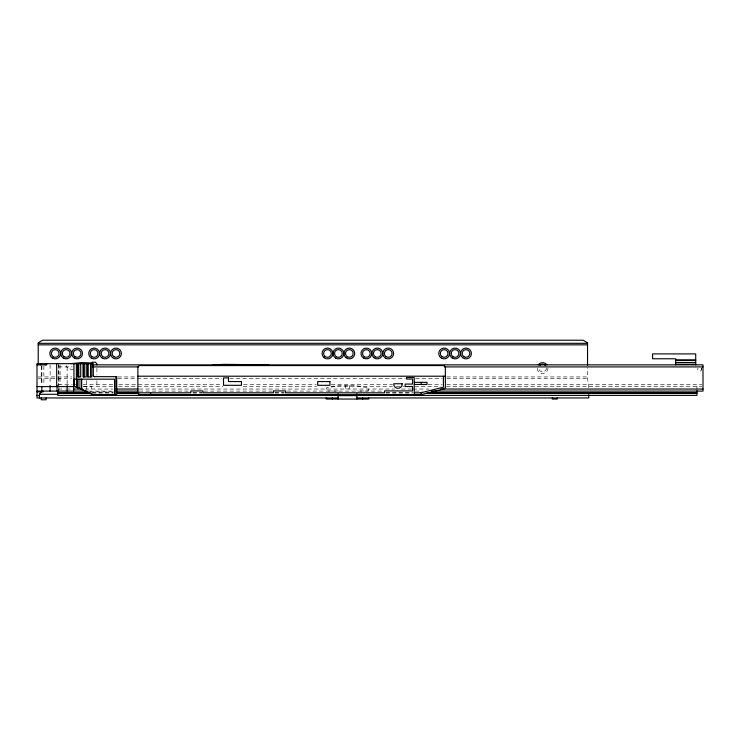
<?xml version="1.0" encoding="UTF-8"?>
<svg xmlns="http://www.w3.org/2000/svg" width="740" height="740" viewBox="0 0 740 740"><rect width="100%" height="100%" fill="white"/><g stroke="black" fill="none" stroke-linecap="round" stroke-linejoin="round"><path stroke-width="0.56" stroke-dasharray="3.7 2.78" d="M701.576 369.528L701.39 368.335M58.386 366.911L72.261 366.911M73.399 369.464L71.077 369.464L66.258 366.679L66.258 365.449M38.212 376.928L71.678 376.928M117.845 376.928L137.464 376.928M446.747 376.928L587.541 376.928M38.212 378.454L71.678 378.454M117.845 378.454L221.713 378.454M229.788 378.454L405.206 378.454M415.593 378.454L442.132 378.454M446.747 378.454L587.541 378.454M58.386 384.3L71.576 384.3M72.724 384.3L76.192 384.3M83.121 384.3L113.127 384.3M118.9 384.3L221.639 384.3M243.571 384.3L316.295 384.3M331.298 384.3L392.478 384.3M428.266 384.3L442.122 384.3M446.738 384.3L701.844 384.3M83.093 386.363L113.146 386.363M118.465 386.363L222.971 386.363M243.229 386.363L316.6 386.363M331.021 386.363L392.45 386.363M396.344 386.363L404.456 386.363M414.835 386.363L440.763 386.363M446.544 386.363L701.844 386.363M83.759 386.483L91.686 386.483L91.686 391.09M58.386 389.036L65.324 389.036M66.48 389.036L72.252 389.036M84.961 389.036L112.683 389.036M139.259 389.036L394.559 389.036M401.487 389.036L411.884 389.036M413.04 389.036L429.219 389.036M338.097 390.961L327.922 390.961L326.248 390.359L326.248 387.927L340.03 385.494L354.996 385.494L368.788 387.927L368.788 390.359L367.114 390.961L356.939 390.961M88.245 391.09L112.683 391.099M139.259 391.099L190.088 391.099M203.944 391.099L272.107 391.099M287.018 391.09L383.006 391.099M415.344 391.09L422.281 391.099M90.095 391.876L113.183 391.876M92.343 392.82L113.146 392.82M192.909 392.82L202.159 392.82M274.984 392.82L284.234 392.82M385.966 392.82L412.55 392.82M92.343 392.949L113.146 392.949M192.909 392.949L202.159 392.949M274.984 392.949L284.234 392.949M385.966 392.949L412.55 392.949M696.923 386.363L696.923 389.545M588.763 387.668L588.763 383.45L587.541 379.713L587.541 367.762M96.912 368.243L96.912 375.041M96.912 380.702L96.912 386.363M86.478 380.369L86.478 389.286M67.118 367.179L67.118 384.254M60.069 364.811L60.069 384.31M58.876 364.848L58.876 385.346M58.876 386.483L58.876 389.934M58.386 363.664L58.386 389.943M50.107 364.802L50.107 384.226M43.873 365.958L43.873 384.31M41.865 365.939L41.865 385.337M41.616 365.949L41.616 384.226M701.233 368.076A1.943 1.943 0 0 1 700.956 370.666A1.943 1.943 0 0 1 698.357 370.666A1.943 1.943 0 0 1 698.088 368.076M546.407 368.058A3.829 3.829 0 0 1 542.577 371.887A3.829 3.829 0 0 1 538.748 368.058M349.003 385.494A2.127 2.127 0 0 1 349.021 388.509A2.127 2.127 0 0 1 346.006 388.509A2.127 2.127 0 0 1 346.024 385.494M547.989 368.058A5.411 5.411 0 0 1 542.577 373.46A5.411 5.411 0 0 1 537.166 368.058"/><path stroke-width="1.11" d="M338.097 397.954L37 397.954L37 363.664L93.333 363.664L93.323 375.448A1.184 1.147 90 0 0 93.416 375.92A1.23 1.184 89.3 0 0 93.869 376.466A1.276 1.23 88.4 0 0 94.304 376.642L116.726 376.669L116.726 394.503L92.602 394.503A166.759 9.981 24.1 0 0 81.687 389.462L77.247 387.584L77.247 379.185M41.495 391.876L39.433 393.939L39.433 397.954M71.031 363.664L81.391 362.591L92.158 362.952L92.158 362.221L95.34 362.221L96.875 363.766L96.912 364.848M212.491 364.848L224.646 364.348L268.639 364.848M38.212 343.314L587.541 343.314M38.212 344.84L587.541 344.84M675.657 359.982L695.711 359.982M675.657 360.371L695.711 360.371M675.657 362.471L695.711 362.471M675.657 364.237L695.711 364.237M37 364.875L46.722 364.875L46.722 363.664M92.398 364.848L703 364.848L703 391.099L431.522 391.099M92.435 366.911L138.472 366.911M444.407 366.911L703 366.911M137.871 376.207L445.351 376.207M37 386.604L75.767 386.604A169.719 10.166 24.1 0 1 86.478 391.516A169.404 10.147 24.1 0 1 92.935 394.503M73.408 389.036L82.649 389.036M116.152 389.036L138.103 389.036M440.763 389.036L703 389.036M37 391.09L87.274 391.099M116.152 391.099L138.103 391.099M37 391.876L43.077 391.876L43.077 391.09M57.665 392.82L88.874 392.82M116.615 392.82L190.8 392.82L190.8 390.942L203.01 390.942L203.01 392.82L273.384 392.82L273.384 390.942L285.594 390.942L285.594 392.82L384.532 392.82L384.532 390.924L412.596 390.924L412.596 386.567L405.196 386.567L405.196 384.079L412.596 384.079L412.596 379.065L406.528 379.065L406.528 377.52L414.252 377.52L414.252 382.349L427.017 382.349L427.017 384.458L414.252 384.458L414.252 392.82L420.82 392.82L443.417 387.168L443.417 376.207M428.738 392.82L696.923 392.82M57.665 393.19L91.187 393.19M116.615 393.19L138.583 393.19M426.425 393.19L696.923 393.19M39.433 394.309L57.896 394.309M338.568 395.373L57.665 395.373L57.665 390.674M355.903 395.373L696.923 395.373L696.923 390.674M37 395.521L39.433 395.521M338.097 395.641L356.939 395.641M356.939 397.954L588.763 397.954L588.763 394.633M75.082 386.604L77.247 387.584M137.908 392.82L137.973 393.097A2.183 2.109 -90 0 0 138.657 394.115A2.276 2.201 -90 0 0 139.481 394.54M695.711 364.848L695.711 353.905L652.56 353.905L652.56 358.771L675.657 358.771L675.657 364.848M587.541 365.468L587.541 342.796L583.101 340.224L42.661 340.224L38.212 342.796L38.212 363.562M557.165 397.954L557.165 399.045L552.299 399.045L552.299 397.954M445.351 386.835L445.351 367.762A2.183 2.183 0 0 0 443.158 365.579L140.064 365.579A2.183 2.183 0 0 0 137.871 367.762L137.871 392.431A2.183 2.183 0 0 0 140.064 394.624L421.042 394.624L443.695 388.963A2.183 2.183 0 0 0 445.276 387.409M421.162 382.349L421.162 384.458M421.162 392.736L421.162 394.596M414.363 382.349L414.363 384.458M414.363 392.82L414.363 394.624M368.788 397.954L368.788 399.045L326.248 399.045L326.248 397.954M362.711 397.954L362.711 399.045M356.939 393.773L356.939 399.045M338.097 393.773L338.097 399.045M332.325 397.954L332.325 399.045M150.572 392.82L150.572 394.624M115.921 376.669L115.921 394.503M114.552 394.503L114.552 379.185L73.926 379.185L73.926 386.604M91.825 363.664L91.825 376.919L87.746 376.919L87.746 363.664M90.53 363.664L90.53 376.919M87.921 363.664L87.921 376.919M86.266 363.664L86.266 376.919L83.158 376.919L83.158 363.664M84.332 363.664L84.332 376.919M83.426 363.664L83.426 376.919M81.687 379.185L81.687 389.462M81.141 379.185L81.141 389.212M80.716 363.664L80.716 376.919L77.608 376.919L77.608 363.664M78.967 379.185L78.967 388.306M78.782 363.664L78.782 376.919M77.876 363.664L77.876 376.919M76.895 379.185L76.895 387.427M76.377 363.664L76.377 379.185M73.954 363.664L73.954 386.604M73.676 385.392L73.676 391.09M67.118 385.392L67.118 391.09M58.386 390.248L58.386 391.099M57.054 385.374L57.054 391.09M56.684 363.664L56.684 386.604M50.107 385.374L50.107 391.09M46.111 397.954L46.111 399.776L41.255 399.776L41.255 397.954M45.51 363.664L45.51 364.875M41.865 386.483L41.865 391.09M40.645 363.664L40.645 364.875M539.867 365.347A3.829 3.829 0 0 1 545.288 365.347M538.202 364.875A5.411 5.411 0 0 1 546.952 364.875M94.535 376.66A1.221 1.212 -90 0 1 93.314 375.448M228.466 377.918L223.508 377.918L223.508 385.309L241.453 385.309L241.453 381.562L228.466 381.562L228.466 377.918M329.938 381.562L317.691 381.562L317.691 385.309L329.938 385.309L329.938 381.562M402.199 383.755L393.708 383.755A4.255 4.255 0 0 0 397.954 388.306A4.255 4.255 0 0 0 402.199 383.755M325.054 356.449A3.829 3.829 0 0 0 331.243 354.072A3.829 3.829 0 0 0 326.09 349.9A3.829 3.829 0 0 0 325.054 356.449M324.065 357.679A5.411 5.411 0 0 0 332.806 354.321A5.411 5.411 0 0 0 325.526 348.42A5.411 5.411 0 0 0 324.065 357.679M336.487 356.791A3.829 3.829 0 0 0 342.232 353.47A3.829 3.829 0 0 0 336.487 350.159A3.829 3.829 0 0 0 336.487 356.791M335.701 358.151A5.411 5.411 0 0 0 343.813 353.47A5.411 5.411 0 0 0 335.701 348.79A5.411 5.411 0 0 0 335.701 358.151M53.317 356.791A3.829 3.829 0 0 0 59.061 353.47A3.829 3.829 0 0 0 53.317 350.159A3.829 3.829 0 0 0 53.317 356.791M64.251 356.791A3.829 3.829 0 0 0 69.995 353.47A3.829 3.829 0 0 0 64.251 350.159A3.829 3.829 0 0 0 64.251 356.791M75.193 356.791A3.829 3.829 0 0 0 80.938 353.47A3.829 3.829 0 0 0 75.193 350.159A3.829 3.829 0 0 0 75.193 356.791M74.398 358.151A5.411 5.411 0 0 0 82.51 353.47A5.411 5.411 0 0 0 74.398 348.79A5.411 5.411 0 0 0 74.398 358.151M63.464 358.151A5.411 5.411 0 0 0 71.576 353.47A5.411 5.411 0 0 0 63.464 348.79A5.411 5.411 0 0 0 63.464 358.151M52.522 358.151A5.411 5.411 0 0 0 60.634 353.47A5.411 5.411 0 0 0 52.522 348.79A5.411 5.411 0 0 0 52.522 358.151M114.08 356.791A3.829 3.829 0 0 0 119.825 353.47A3.829 3.829 0 0 0 114.08 350.159A3.829 3.829 0 0 0 114.08 356.791M102.647 356.449A3.829 3.829 0 0 0 108.835 354.072A3.829 3.829 0 0 0 103.683 349.9A3.829 3.829 0 0 0 102.647 356.449M91.714 356.449A3.829 3.829 0 0 0 97.902 354.072A3.829 3.829 0 0 0 92.75 349.9A3.829 3.829 0 0 0 91.714 356.449M112.591 357.679A5.411 5.411 0 0 0 121.342 354.321A5.411 5.411 0 0 0 114.062 348.42A5.411 5.411 0 0 0 112.591 357.679M102.351 358.151A5.411 5.411 0 0 0 110.464 353.47A5.411 5.411 0 0 0 102.351 348.79A5.411 5.411 0 0 0 102.351 358.151M91.418 358.151A5.411 5.411 0 0 0 99.53 353.47A5.411 5.411 0 0 0 91.418 348.79A5.411 5.411 0 0 0 91.418 358.151M347.421 356.791A3.829 3.829 0 0 0 353.165 353.47A3.829 3.829 0 0 0 347.421 350.159A3.829 3.829 0 0 0 347.421 356.791M345.932 357.679A5.411 5.411 0 0 0 354.682 354.321A5.411 5.411 0 0 0 347.402 348.42A5.411 5.411 0 0 0 345.932 357.679M385.818 356.449A3.829 3.829 0 0 0 392.015 354.072A3.829 3.829 0 0 0 386.854 349.9A3.829 3.829 0 0 0 385.818 356.449M375.374 356.791A3.829 3.829 0 0 0 381.118 353.47A3.829 3.829 0 0 0 375.374 350.159A3.829 3.829 0 0 0 375.374 356.791M364.441 356.791A3.829 3.829 0 0 0 370.185 353.47A3.829 3.829 0 0 0 364.441 350.159A3.829 3.829 0 0 0 364.441 356.791M373.885 357.679A5.411 5.411 0 0 0 382.636 354.321A5.411 5.411 0 0 0 375.356 348.42A5.411 5.411 0 0 0 373.885 357.679M385.522 358.151A5.411 5.411 0 0 0 393.634 353.47A5.411 5.411 0 0 0 385.522 348.79A5.411 5.411 0 0 0 385.522 358.151M363.654 358.151A5.411 5.411 0 0 0 371.767 353.47A5.411 5.411 0 0 0 363.654 348.79A5.411 5.411 0 0 0 363.654 358.151M464.1 356.791A3.829 3.829 0 0 0 469.835 353.47A3.829 3.829 0 0 0 464.1 350.159A3.829 3.829 0 0 0 464.1 356.791M462.611 357.679A5.411 5.411 0 0 0 471.352 354.321A5.411 5.411 0 0 0 464.072 348.42A5.411 5.411 0 0 0 462.611 357.679M453.158 356.791A3.829 3.829 0 0 0 458.902 353.47A3.829 3.829 0 0 0 453.158 350.159A3.829 3.829 0 0 0 453.158 356.791M441.725 356.449A3.829 3.829 0 0 0 447.913 354.072A3.829 3.829 0 0 0 442.761 349.9A3.829 3.829 0 0 0 441.725 356.449M452.371 358.151A5.411 5.411 0 0 0 460.483 353.47A5.411 5.411 0 0 0 452.371 348.79A5.411 5.411 0 0 0 452.371 358.151M441.429 358.151A5.411 5.411 0 0 0 449.541 353.47A5.411 5.411 0 0 0 441.429 348.79A5.411 5.411 0 0 0 441.429 358.151"/></g></svg>
